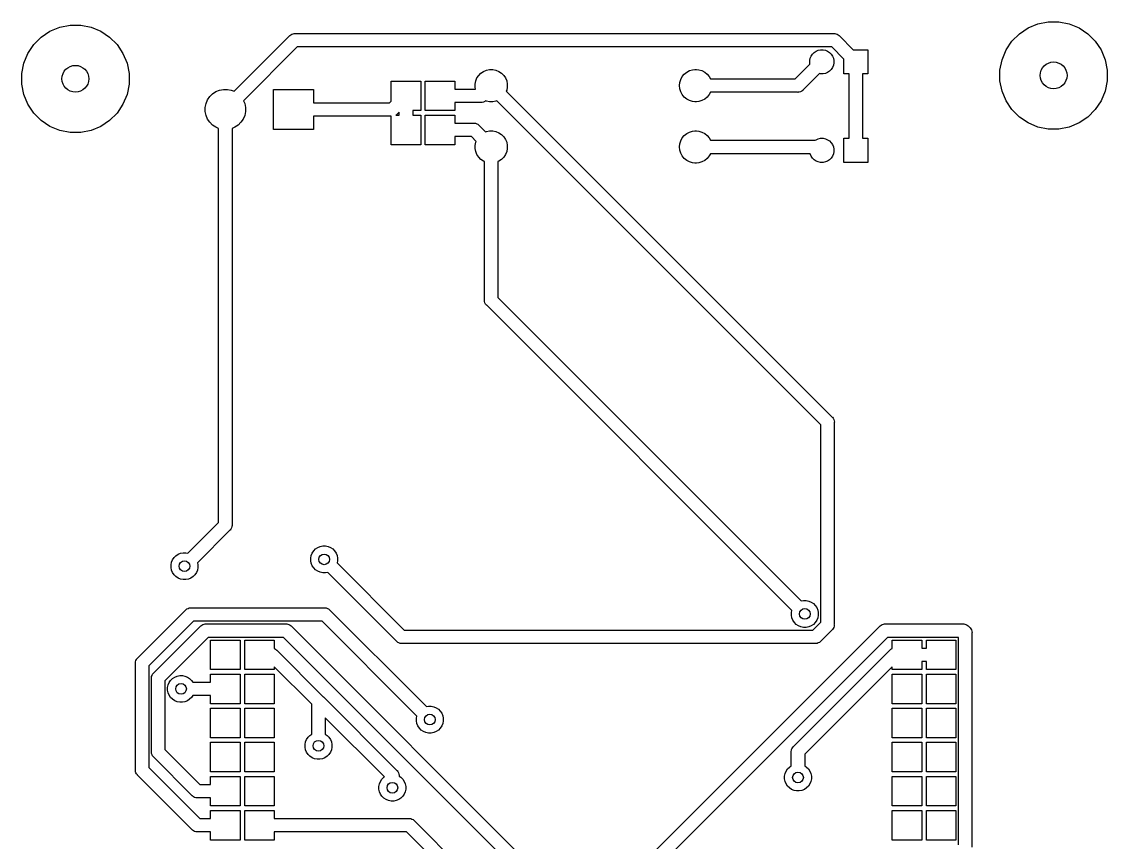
# Model space of a CAD drawing. Extents: x 44 to 125, y -151 to -14.
# Drawn here: x 44.5 to 125.4, y -75.4 to -14.3 of the extents above; entities that cross this region are included whole.
import ezdxf

# ---------------------------------------------------------------- set-up
doc = ezdxf.new("R2010")
doc.units = 0
doc.header["$MEASUREMENT"] = 0
doc.layers.add('BLACK', color=7, linetype='CONTINUOUS')

msp = doc.modelspace()

# ---------------------------------------------------------------- linework, layer by layer
at = {"layer": 'BLACK', "linetype": 'CONTINUOUS'}
for p, q in [((47.3472, -14.6957), (48.12, -14.542)), ((48.12, -14.542), (48.908, -14.542)), ((48.908, -14.542), (49.6808, -14.6957)), ((119.517, -14.7432), (120.245, -14.4417)), ((120.245, -14.4417), (121.018, -14.288)), ((121.018, -14.288), (121.806, -14.288)), ((121.806, -14.288), (122.579, -14.4417)), ((122.579, -14.4417), (123.307, -14.7432)), ((45.9641, -15.435), (46.6193, -14.9972)), ((46.6193, -14.9972), (47.3472, -14.6957)), ((49.6808, -14.6957), (50.4087, -14.9972)), ((50.4087, -14.9972), (51.0639, -15.435)), ((60.3381, -19.4728), (64.4751, -15.3358)), ((64.4751, -15.3358), (64.4907, -15.3167)), ((64.4907, -15.3167), (64.5669, -15.2543)), ((64.5669, -15.2543), (64.6537, -15.2078)), ((64.6537, -15.2078), (64.748, -15.1792)), ((64.748, -15.1792), (64.8214, -15.172)), ((64.8214, -15.172), (64.846, -15.1696)), ((64.846, -15.1696), (64.8706, -15.172)), ((64.8706, -15.172), (105.055, -15.172)), ((105.055, -15.172), (105.08, -15.1696)), ((105.08, -15.1696), (105.105, -15.172)), ((105.105, -15.172), (105.178, -15.1792)), ((105.178, -15.1792), (105.272, -15.2078)), ((105.272, -15.2078), (105.359, -15.2543)), ((105.359, -15.2543), (105.435, -15.3167)), ((105.435, -15.3167), (105.451, -15.3358)), ((105.451, -15.3358), (106.487, -16.372)), ((118.305, -15.7381), (118.862, -15.181)), ((118.862, -15.181), (119.517, -14.7432)), ((123.307, -14.7432), (123.962, -15.181)), ((123.962, -15.181), (124.519, -15.7381)), ((44.9692, -16.6473), (45.407, -15.9921)), ((45.407, -15.9921), (45.9641, -15.435)), ((51.0639, -15.435), (51.621, -15.9921)), ((51.621, -15.9921), (52.0588, -16.6473)), ((65.0531, -16.172), (61.0452, -20.1799)), ((104.873, -16.172), (65.0531, -16.172)), ((105.78, -17.0791), (104.873, -16.172)), ((117.867, -16.3933), (118.305, -15.7381)), ((124.519, -15.7381), (124.957, -16.3933)), ((44.6677, -17.3752), (44.9692, -16.6473)), ((52.0588, -16.6473), (52.3603, -17.3752)), ((103.275, -17.0095), (103.342, -16.8457)), ((103.342, -16.8457), (103.441, -16.6983)), ((103.441, -16.6983), (103.566, -16.5729)), ((103.566, -16.5729), (103.714, -16.4744)), ((103.714, -16.4744), (103.877, -16.4066)), ((103.877, -16.4066), (104.051, -16.372)), ((104.051, -16.372), (104.229, -16.372)), ((104.229, -16.372), (104.403, -16.4066)), ((104.403, -16.4066), (104.566, -16.4744)), ((104.566, -16.4744), (104.714, -16.5729)), ((104.714, -16.5729), (104.839, -16.6983)), ((104.839, -16.6983), (104.938, -16.8457)), ((104.938, -16.8457), (105.005, -17.0095)), ((106.487, -16.372), (107.58, -16.372)), ((107.58, -16.372), (107.58, -18.172)), ((117.566, -17.1212), (117.867, -16.3933)), ((124.957, -16.3933), (125.258, -17.1212)), ((44.514, -18.148), (44.6677, -17.3752)), ((52.3603, -17.3752), (52.514, -18.148)), ((102.155, -18.55), (103.257, -17.4476)), ((103.24, -17.1834), (103.275, -17.0095)), ((103.24, -17.3606), (103.24, -17.1834)), ((103.257, -17.4476), (103.24, -17.3606)), ((104.938, -17.6983), (104.839, -17.8457)), ((105.005, -17.5345), (104.938, -17.6983)), ((105.005, -17.0095), (105.04, -17.1834)), ((105.04, -17.3606), (105.005, -17.5345)), ((105.04, -17.1834), (105.04, -17.3606)), ((105.78, -18.172), (105.78, -17.0791)), ((117.412, -17.894), (117.566, -17.1212)), ((125.258, -17.1212), (125.412, -17.894)), ((44.514, -18.936), (44.514, -18.148)), ((52.514, -18.148), (52.514, -18.936)), ((78.3481, -18.7), (78.4386, -18.4816)), ((78.4386, -18.4816), (78.5699, -18.285)), ((78.5699, -18.285), (78.737, -18.1179)), ((78.737, -18.1179), (78.9336, -17.9866)), ((78.9336, -17.9866), (79.152, -17.8961)), ((79.152, -17.8961), (79.3838, -17.85)), ((79.3838, -17.85), (79.6202, -17.85)), ((79.6202, -17.85), (79.852, -17.8961)), ((79.852, -17.8961), (80.0704, -17.9866)), ((80.0704, -17.9866), (80.267, -18.1179)), ((80.267, -18.1179), (80.4341, -18.285)), ((80.4341, -18.285), (80.5654, -18.4816)), ((80.5654, -18.4816), (80.6559, -18.7)), ((93.5594, -18.8148), (93.628, -18.5886)), ((93.628, -18.5886), (93.7394, -18.3801)), ((93.7394, -18.3801), (93.8894, -18.1974)), ((93.8894, -18.1974), (94.0721, -18.0474)), ((94.0721, -18.0474), (94.2806, -17.936)), ((94.2806, -17.936), (94.5068, -17.8674)), ((94.5068, -17.8674), (94.683, -17.85)), ((94.683, -17.85), (94.801, -17.85)), ((94.801, -17.85), (94.9772, -17.8674)), ((94.9772, -17.8674), (95.2034, -17.936)), ((95.2034, -17.936), (95.4119, -18.0474)), ((95.4119, -18.0474), (95.5946, -18.1974)), ((95.5946, -18.1974), (95.7446, -18.3801)), ((95.7446, -18.3801), (95.8354, -18.55)), ((95.8354, -18.55), (102.155, -18.55)), ((103.964, -18.1547), (102.733, -19.3862)), ((104.051, -18.172), (103.964, -18.1547)), ((104.229, -18.172), (104.051, -18.172)), ((104.403, -18.1374), (104.229, -18.172)), ((104.566, -18.0696), (104.403, -18.1374)), ((104.714, -17.9711), (104.566, -18.0696)), ((104.839, -17.8457), (104.714, -17.9711)), ((106.18, -18.172), (105.78, -18.172)), ((106.18, -22.976), (106.18, -18.172)), ((107.58, -18.172), (107.18, -18.172)), ((107.18, -18.172), (107.18, -22.976)), ((117.412, -18.682), (117.412, -17.894)), ((125.412, -17.894), (125.412, -18.682)), ((44.6677, -19.7088), (44.514, -18.936)), ((52.514, -18.936), (52.3603, -19.7088)), ((58.9795, -19.4987), (59.2525, -19.3856)), ((59.2525, -19.3856), (59.5423, -19.328)), ((59.5423, -19.328), (59.8377, -19.328)), ((59.8377, -19.328), (60.1275, -19.3856)), ((60.1275, -19.3856), (60.3381, -19.4728)), ((63.27, -22.328), (63.27, -19.328)), ((63.27, -19.328), (66.27, -19.328)), ((66.27, -19.328), (66.27, -20.328)), ((72.052, -20.2049), (72.052, -18.712)), ((72.052, -18.712), (74.252, -18.712)), ((74.252, -18.712), (74.252, -20.912)), ((74.592, -20.912), (74.592, -18.712)), ((74.592, -18.712), (76.792, -18.712)), ((76.792, -18.712), (76.792, -19.312)), ((76.792, -19.312), (78.3306, -19.312)), ((78.302, -18.9318), (78.3481, -18.7)), ((78.302, -19.1682), (78.302, -18.9318)), ((78.3306, -19.312), (78.302, -19.1682)), ((80.6559, -19.4), (80.6275, -19.4684)), ((80.6559, -18.7), (80.702, -18.9318)), ((80.702, -19.1682), (80.6559, -19.4)), ((80.702, -18.9318), (80.702, -19.1682)), ((93.5362, -19.05), (93.5594, -18.8148)), ((93.5594, -19.2852), (93.5362, -19.05)), ((93.628, -19.5114), (93.5594, -19.2852)), ((102.717, -19.4053), (102.641, -19.4677)), ((102.733, -19.3862), (102.717, -19.4053)), ((117.566, -19.4548), (117.412, -18.682)), ((125.412, -18.682), (125.258, -19.4548)), ((44.9692, -20.4367), (44.6677, -19.7088)), ((52.3603, -19.7088), (52.0588, -20.4367)), ((58.2476, -20.3905), (58.3607, -20.1175)), ((58.3607, -20.1175), (58.5249, -19.8718)), ((58.5249, -19.8718), (58.7338, -19.6629)), ((58.7338, -19.6629), (58.9795, -19.4987)), ((61.0452, -20.1799), (61.1324, -20.3905)), ((71.9289, -20.328), (72.052, -20.2049)), ((79.0846, -20.176), (79.0191, -20.2297)), ((79.152, -20.2039), (79.0846, -20.176)), ((79.3838, -20.25), (79.152, -20.2039)), ((79.852, -20.2039), (79.6202, -20.25)), ((79.9204, -20.1755), (79.852, -20.2039)), ((104.07, -44.3251), (79.9204, -20.1755)), ((80.6275, -19.4684), (104.906, -43.7471)), ((93.7394, -19.7199), (93.628, -19.5114)), ((93.8894, -19.9026), (93.7394, -19.7199)), ((94.0721, -20.0526), (93.8894, -19.9026)), ((94.2806, -20.164), (94.0721, -20.0526)), ((94.5068, -20.2326), (94.2806, -20.164)), ((95.2034, -20.164), (94.9772, -20.2326)), ((95.4119, -20.0526), (95.2034, -20.164)), ((95.5946, -19.9026), (95.4119, -20.0526)), ((95.7446, -19.7199), (95.5946, -19.9026)), ((95.8354, -19.55), (95.7446, -19.7199)), ((102.337, -19.55), (95.8354, -19.55)), ((102.362, -19.5524), (102.337, -19.55)), ((102.387, -19.55), (102.362, -19.5524)), ((102.46, -19.5428), (102.387, -19.55)), ((102.554, -19.5142), (102.46, -19.5428)), ((102.641, -19.4677), (102.554, -19.5142)), ((117.867, -20.1827), (117.566, -19.4548)), ((118.305, -20.8379), (117.867, -20.1827)), ((124.957, -20.1827), (124.519, -20.8379)), ((125.258, -19.4548), (124.957, -20.1827)), ((45.407, -21.0919), (44.9692, -20.4367)), ((52.0588, -20.4367), (51.621, -21.0919)), ((58.19, -20.6803), (58.2476, -20.3905)), ((58.19, -20.9757), (58.19, -20.6803)), ((58.2476, -21.2655), (58.19, -20.9757)), ((61.1324, -20.3905), (61.19, -20.6803)), ((61.19, -20.9757), (61.1324, -21.2655)), ((61.19, -20.6803), (61.19, -20.9757)), ((66.27, -20.328), (71.9289, -20.328)), ((72.652, -21.0191), (72.5069, -21.1642)), ((72.652, -21.252), (72.652, -21.0191)), ((74.252, -20.912), (73.652, -20.912)), ((73.652, -20.912), (73.652, -21.252)), ((76.792, -20.912), (74.592, -20.912)), ((78.7154, -20.312), (76.792, -20.312)), ((76.792, -20.312), (76.792, -20.912)), ((78.74, -20.3144), (78.7154, -20.312)), ((78.7646, -20.312), (78.74, -20.3144)), ((78.838, -20.3048), (78.7646, -20.312)), ((78.9323, -20.2762), (78.838, -20.3048)), ((79.0191, -20.2297), (78.9323, -20.2762)), ((79.6202, -20.25), (79.3838, -20.25)), ((94.683, -20.25), (94.5068, -20.2326)), ((94.801, -20.25), (94.683, -20.25)), ((94.9772, -20.2326), (94.801, -20.25)), ((118.862, -21.395), (118.305, -20.8379)), ((124.519, -20.8379), (123.962, -21.395)), ((45.9641, -21.649), (45.407, -21.0919)), ((46.6193, -22.0868), (45.9641, -21.649)), ((51.0639, -21.649), (50.4087, -22.0868)), ((51.621, -21.0919), (51.0639, -21.649)), ((58.3607, -21.5385), (58.2476, -21.2655)), ((58.5249, -21.7842), (58.3607, -21.5385)), ((58.7338, -21.9931), (58.5249, -21.7842)), ((60.8551, -21.7842), (60.6462, -21.9931)), ((61.0193, -21.5385), (60.8551, -21.7842)), ((61.1324, -21.2655), (61.0193, -21.5385)), ((72.052, -21.328), (66.27, -21.328)), ((66.27, -21.328), (66.27, -22.328)), ((72.052, -23.452), (72.052, -21.328)), ((72.4151, -21.2457), (72.4034, -21.252)), ((72.4034, -21.252), (72.652, -21.252)), ((72.4913, -21.1833), (72.4151, -21.2457)), ((72.5069, -21.1642), (72.4913, -21.1833)), ((73.652, -21.252), (74.252, -21.252)), ((74.252, -21.252), (74.252, -23.452)), ((74.592, -23.452), (74.592, -21.252)), ((74.592, -21.252), (76.792, -21.252)), ((76.792, -21.252), (76.792, -21.852)), ((119.517, -21.8328), (118.862, -21.395)), ((120.245, -22.1343), (119.517, -21.8328)), ((123.307, -21.8328), (122.579, -22.1343)), ((123.962, -21.395), (123.307, -21.8328)), ((47.3472, -22.3883), (46.6193, -22.0868)), ((48.12, -22.542), (47.3472, -22.3883)), ((48.908, -22.542), (48.12, -22.542)), ((49.6808, -22.3883), (48.908, -22.542)), ((50.4087, -22.0868), (49.6808, -22.3883)), ((58.9795, -22.1573), (58.7338, -21.9931)), ((59.19, -22.2445), (58.9795, -22.1573)), ((59.19, -51.6089), (59.19, -22.2445)), ((60.4005, -22.1573), (60.19, -22.2445)), ((60.19, -22.2445), (60.19, -51.7914)), ((60.6462, -21.9931), (60.4005, -22.1573)), ((66.27, -22.328), (63.27, -22.328)), ((76.792, -21.852), (78.2074, -21.852)), ((78.2074, -21.852), (78.232, -21.8496)), ((78.232, -21.8496), (78.2566, -21.852)), ((78.2566, -21.852), (78.33, -21.8592)), ((78.33, -21.8592), (78.4243, -21.8878)), ((78.4243, -21.8878), (78.5111, -21.9343)), ((78.5111, -21.9343), (78.5873, -21.9967)), ((78.5873, -21.9967), (78.6029, -22.0158)), ((78.6029, -22.0158), (79.0836, -22.4965)), ((79.0836, -22.4965), (79.152, -22.4681)), ((79.152, -22.4681), (79.3838, -22.422)), ((79.3838, -22.422), (79.6202, -22.422)), ((79.6202, -22.422), (79.852, -22.4681)), ((79.852, -22.4681), (80.0704, -22.5586)), ((80.0704, -22.5586), (80.267, -22.6899)), ((93.8894, -22.7694), (94.0721, -22.6194)), ((94.0721, -22.6194), (94.2806, -22.508)), ((94.2806, -22.508), (94.5068, -22.4394)), ((94.5068, -22.4394), (94.683, -22.422)), ((94.683, -22.422), (94.801, -22.422)), ((94.801, -22.422), (94.9772, -22.4394)), ((94.9772, -22.4394), (95.2034, -22.508)), ((95.2034, -22.508), (95.4119, -22.6194)), ((95.4119, -22.6194), (95.5946, -22.7694)), ((121.018, -22.288), (120.245, -22.1343)), ((121.806, -22.288), (121.018, -22.288)), ((122.579, -22.1343), (121.806, -22.288)), ((74.252, -23.452), (72.052, -23.452)), ((76.792, -23.452), (74.592, -23.452)), ((78.0249, -22.852), (76.792, -22.852)), ((76.792, -22.852), (76.792, -23.452)), ((78.3765, -23.2036), (78.0249, -22.852)), ((78.302, -23.5038), (78.3481, -23.272)), ((78.3481, -23.272), (78.3765, -23.2036)), ((80.267, -22.6899), (80.4341, -22.857)), ((80.4341, -22.857), (80.5654, -23.0536)), ((80.5654, -23.0536), (80.6559, -23.272)), ((80.6559, -23.272), (80.702, -23.5038)), ((93.5362, -23.622), (93.5594, -23.3868)), ((93.5594, -23.3868), (93.628, -23.1606)), ((93.628, -23.1606), (93.7394, -22.9521)), ((93.7394, -22.9521), (93.8894, -22.7694)), ((95.5946, -22.7694), (95.7446, -22.9521)), ((95.7446, -22.9521), (95.8354, -23.122)), ((95.8354, -23.122), (103.648, -23.122)), ((103.648, -23.122), (103.714, -23.0784)), ((103.714, -23.0784), (103.877, -23.0106)), ((103.877, -23.0106), (104.051, -22.976)), ((104.051, -22.976), (104.229, -22.976)), ((104.229, -22.976), (104.403, -23.0106)), ((104.403, -23.0106), (104.566, -23.0784)), ((104.566, -23.0784), (104.714, -23.1769)), ((104.714, -23.1769), (104.839, -23.3023)), ((104.839, -23.3023), (104.938, -23.4497)), ((104.938, -23.4497), (105.005, -23.6135)), ((105.78, -24.776), (105.78, -22.976)), ((105.78, -22.976), (106.18, -22.976)), ((107.18, -22.976), (107.58, -22.976)), ((107.58, -22.976), (107.58, -24.776)), ((78.302, -23.7402), (78.302, -23.5038)), ((78.3481, -23.972), (78.302, -23.7402)), ((78.4386, -24.1904), (78.3481, -23.972)), ((78.5699, -24.387), (78.4386, -24.1904)), ((80.5654, -24.1904), (80.4341, -24.387)), ((80.6559, -23.972), (80.5654, -24.1904)), ((80.702, -23.7402), (80.6559, -23.972)), ((80.702, -23.5038), (80.702, -23.7402)), ((93.5594, -23.8572), (93.5362, -23.622)), ((93.628, -24.0834), (93.5594, -23.8572)), ((93.7394, -24.2919), (93.628, -24.0834)), ((95.8354, -24.122), (95.7446, -24.2919)), ((103.271, -24.122), (95.8354, -24.122)), ((103.275, -24.1385), (103.271, -24.122)), ((103.342, -24.3023), (103.275, -24.1385)), ((105.005, -24.1385), (104.938, -24.3023)), ((105.005, -23.6135), (105.04, -23.7874)), ((105.04, -23.9646), (105.005, -24.1385)), ((105.04, -23.7874), (105.04, -23.9646)), ((78.737, -24.5541), (78.5699, -24.387)), ((78.9336, -24.6854), (78.737, -24.5541)), ((79.002, -24.7138), (78.9336, -24.6854)), ((79.002, -35.0274), (79.002, -24.7138)), ((80.0704, -24.6854), (80.002, -24.7138)), ((80.002, -24.7138), (80.002, -34.8449)), ((80.267, -24.5541), (80.0704, -24.6854)), ((80.4341, -24.387), (80.267, -24.5541)), ((93.8894, -24.4746), (93.7394, -24.2919)), ((94.0721, -24.6246), (93.8894, -24.4746)), ((94.2806, -24.736), (94.0721, -24.6246)), ((94.5068, -24.8046), (94.2806, -24.736)), ((94.683, -24.822), (94.5068, -24.8046)), ((94.801, -24.822), (94.683, -24.822)), ((94.9772, -24.8046), (94.801, -24.822)), ((95.2034, -24.736), (94.9772, -24.8046)), ((95.4119, -24.6246), (95.2034, -24.736)), ((95.5946, -24.4746), (95.4119, -24.6246)), ((95.7446, -24.2919), (95.5946, -24.4746)), ((103.441, -24.4497), (103.342, -24.3023)), ((103.566, -24.5751), (103.441, -24.4497)), ((103.714, -24.6736), (103.566, -24.5751)), ((103.877, -24.7414), (103.714, -24.6736)), ((104.051, -24.776), (103.877, -24.7414)), ((104.229, -24.776), (104.051, -24.776)), ((104.403, -24.7414), (104.229, -24.776)), ((104.566, -24.6736), (104.403, -24.7414)), ((104.714, -24.5751), (104.566, -24.6736)), ((104.839, -24.4497), (104.714, -24.5751)), ((104.938, -24.3023), (104.839, -24.4497)), ((107.58, -24.776), (105.78, -24.776)), ((78.9996, -35.052), (79.002, -35.0274)), ((79.0092, -35.15), (78.9996, -35.052)), ((79.0378, -35.2443), (79.0092, -35.15)), ((79.0843, -35.3311), (79.0378, -35.2443)), ((79.1467, -35.4073), (79.0843, -35.3311)), ((79.1658, -35.4229), (79.1467, -35.4073)), ((101.902, -58.1594), (79.1658, -35.4229)), ((80.002, -34.8449), (102.609, -57.4523)), ((104.07, -59.0289), (104.07, -44.3251)), ((104.906, -43.7471), (104.925, -43.7627)), ((104.925, -43.7627), (104.988, -43.8389)), ((104.988, -43.8389), (105.034, -43.9257)), ((105.034, -43.9257), (105.034, -43.9257)), ((105.034, -43.9257), (105.063, -44.02)), ((105.063, -44.02), (105.072, -44.118)), ((105.072, -44.118), (105.07, -44.1426)), ((105.07, -44.1426), (105.07, -59.2114)), ((56.9026, -53.8963), (59.19, -51.6089)), ((60.0262, -52.1869), (57.6097, -54.6034)), ((60.0453, -52.1713), (60.0262, -52.1869)), ((60.1077, -52.0951), (60.0453, -52.1713)), ((60.1542, -52.0083), (60.1077, -52.0951)), ((60.1828, -51.914), (60.1542, -52.0083)), ((60.19, -51.8406), (60.1828, -51.914)), ((60.19, -51.7914), (60.1924, -51.816)), ((60.1924, -51.816), (60.19, -51.8406)), ((66.7643, -53.3944), (66.9575, -53.356)), ((66.9575, -53.356), (67.1545, -53.356)), ((67.1545, -53.356), (67.3477, -53.3944)), ((55.8652, -54.2265), (56.0045, -54.0872)), ((56.0045, -54.0872), (56.1683, -53.9778)), ((56.1683, -53.9778), (56.3503, -53.9024)), ((56.3503, -53.9024), (56.5435, -53.864)), ((56.5435, -53.864), (56.7405, -53.864)), ((56.7405, -53.864), (56.9026, -53.8963)), ((66.056, -54.2575), (66.0944, -54.0643)), ((66.0944, -54.0643), (66.1698, -53.8823)), ((66.1698, -53.8823), (66.2792, -53.7185)), ((66.2792, -53.7185), (66.4185, -53.5792)), ((66.4185, -53.5792), (66.5823, -53.4698)), ((66.5823, -53.4698), (66.7643, -53.3944)), ((67.3477, -53.3944), (67.5297, -53.4698)), ((67.5297, -53.4698), (67.6935, -53.5792)), ((67.6935, -53.5792), (67.8328, -53.7185)), ((67.8328, -53.7185), (67.9422, -53.8823)), ((67.9422, -53.8823), (68.0176, -54.0643)), ((68.0176, -54.0643), (68.056, -54.2575)), ((55.642, -54.7655), (55.6804, -54.5723)), ((55.642, -54.9625), (55.642, -54.7655)), ((55.6804, -55.1557), (55.642, -54.9625)), ((55.6804, -54.5723), (55.7558, -54.3903)), ((55.7558, -54.3903), (55.8652, -54.2265)), ((57.642, -54.9625), (57.6036, -55.1557)), ((57.6097, -54.6034), (57.642, -54.7655)), ((57.642, -54.7655), (57.642, -54.9625)), ((66.056, -54.4545), (66.056, -54.2575)), ((66.0944, -54.6477), (66.056, -54.4545)), ((66.1698, -54.8297), (66.0944, -54.6477)), ((66.2792, -54.9935), (66.1698, -54.8297)), ((66.4185, -55.1328), (66.2792, -54.9935)), ((68.056, -54.4545), (68.0237, -54.6166)), ((68.0237, -54.6166), (73.0271, -59.62)), ((68.056, -54.2575), (68.056, -54.4545)), ((55.7558, -55.3377), (55.6804, -55.1557)), ((55.8652, -55.5015), (55.7558, -55.3377)), ((56.0045, -55.6408), (55.8652, -55.5015)), ((56.1683, -55.7502), (56.0045, -55.6408)), ((56.3503, -55.8256), (56.1683, -55.7502)), ((57.1157, -55.7502), (56.9337, -55.8256)), ((57.2795, -55.6408), (57.1157, -55.7502)), ((57.4188, -55.5015), (57.2795, -55.6408)), ((57.5282, -55.3377), (57.4188, -55.5015)), ((57.6036, -55.1557), (57.5282, -55.3377)), ((66.5823, -55.2422), (66.4185, -55.1328)), ((66.7643, -55.3176), (66.5823, -55.2422)), ((66.9575, -55.356), (66.7643, -55.3176)), ((67.1545, -55.356), (66.9575, -55.356)), ((67.3166, -55.3237), (67.1545, -55.356)), ((72.4491, -60.4562), (67.3166, -55.3237)), ((56.5435, -55.864), (56.3503, -55.8256)), ((56.7405, -55.864), (56.5435, -55.864)), ((56.9337, -55.8256), (56.7405, -55.864)), ((102.609, -57.4523), (102.772, -57.42)), ((102.772, -57.42), (102.968, -57.42)), ((102.968, -57.42), (103.162, -57.4584)), ((53.1518, -61.7111), (56.7311, -58.1318)), ((56.7311, -58.1318), (56.7467, -58.1127)), ((56.7467, -58.1127), (56.8229, -58.0502)), ((56.8229, -58.0502), (56.9097, -58.0038)), ((56.9097, -58.0038), (57.004, -57.9752)), ((57.004, -57.9752), (57.0775, -57.968)), ((57.0775, -57.968), (57.102, -57.9656)), ((57.102, -57.9656), (57.1266, -57.968)), ((57.1266, -57.968), (67.0794, -57.968)), ((67.0794, -57.968), (67.104, -57.9656)), ((67.104, -57.9656), (67.1285, -57.968)), ((67.1285, -57.968), (67.202, -57.9752)), ((67.202, -57.9752), (67.2963, -58.0038)), ((67.2963, -58.0038), (67.3831, -58.0502)), ((67.3831, -58.0502), (67.4593, -58.1127)), ((67.4593, -58.1127), (67.4749, -58.1318)), ((67.4749, -58.1318), (74.3009, -64.9578)), ((101.87, -58.3215), (101.902, -58.1594)), ((103.162, -57.4584), (103.344, -57.5338)), ((103.344, -57.5338), (103.507, -57.6432)), ((103.507, -57.6432), (103.647, -57.7825)), ((103.647, -57.7825), (103.756, -57.9463)), ((103.756, -57.9463), (103.832, -58.1283)), ((103.832, -58.1283), (103.87, -58.3215)), ((57.3091, -58.968), (53.988, -62.2891)), ((66.8969, -58.968), (57.3091, -58.968)), ((73.5938, -65.6649), (66.8969, -58.968)), ((101.87, -58.5185), (101.87, -58.3215)), ((101.908, -58.7117), (101.87, -58.5185)), ((101.984, -58.8937), (101.908, -58.7117)), ((102.093, -59.0575), (101.984, -58.8937)), ((103.479, -59.62), (104.07, -59.0289)), ((103.756, -58.8937), (103.647, -59.0575)), ((103.832, -58.7117), (103.756, -58.8937)), ((103.87, -58.5185), (103.832, -58.7117)), ((103.87, -58.3215), (103.87, -58.5185)), ((54.3518, -62.8211), (57.8411, -59.3318)), ((57.8411, -59.3318), (57.8567, -59.3127)), ((57.8567, -59.3127), (57.9329, -59.2503)), ((57.9329, -59.2503), (58.0197, -59.2038)), ((58.0197, -59.2038), (58.114, -59.1752)), ((58.114, -59.1752), (58.1874, -59.168)), ((58.1874, -59.168), (58.212, -59.1656)), ((58.212, -59.1656), (58.2366, -59.168)), ((58.2366, -59.168), (64.2154, -59.168)), ((64.2154, -59.168), (64.24, -59.1656)), ((64.24, -59.1656), (64.2646, -59.168)), ((64.2646, -59.168), (64.338, -59.1752)), ((64.338, -59.1752), (64.4323, -59.2038)), ((64.4323, -59.2038), (64.5191, -59.2503)), ((64.5191, -59.2503), (64.5953, -59.3127)), ((64.5953, -59.3127), (64.6109, -59.3318)), ((64.6109, -59.3318), (85.9342, -80.6551)), ((73.0271, -59.62), (103.479, -59.62)), ((87.8018, -79.9891), (108.459, -59.3318)), ((102.233, -59.1968), (102.093, -59.0575)), ((102.396, -59.3062), (102.233, -59.1968)), ((102.578, -59.3816), (102.396, -59.3062)), ((102.772, -59.42), (102.578, -59.3816)), ((102.968, -59.42), (102.772, -59.42)), ((103.162, -59.3816), (102.968, -59.42)), ((103.344, -59.3062), (103.162, -59.3816)), ((103.507, -59.1968), (103.344, -59.3062)), ((103.647, -59.0575), (103.507, -59.1968)), ((104.906, -59.6069), (104.057, -60.4562)), ((104.925, -59.5913), (104.906, -59.6069)), ((104.988, -59.5151), (104.925, -59.5913)), ((105.034, -59.4283), (104.988, -59.5151)), ((105.063, -59.334), (105.034, -59.4283)), ((105.07, -59.2606), (105.063, -59.334)), ((105.07, -59.2114), (105.072, -59.236)), ((105.072, -59.236), (105.07, -59.2606)), ((108.459, -59.3318), (108.475, -59.3127)), ((108.475, -59.3127), (108.551, -59.2503)), ((108.551, -59.2503), (108.638, -59.2038)), ((108.638, -59.2038), (108.732, -59.1752)), ((108.732, -59.1752), (108.805, -59.168)), ((108.805, -59.168), (108.83, -59.1656)), ((108.83, -59.1656), (108.855, -59.168)), ((108.855, -59.168), (114.665, -59.168)), ((114.665, -59.168), (114.69, -59.1656)), ((114.69, -59.1656), (114.715, -59.168)), ((114.715, -59.168), (114.788, -59.1752)), ((114.788, -59.1752), (114.882, -59.2038)), ((114.882, -59.2038), (114.969, -59.2503)), ((114.969, -59.2503), (115.045, -59.3127)), ((115.045, -59.3127), (115.061, -59.3318)), ((115.061, -59.3318), (115.166, -59.4371)), ((115.166, -59.4371), (115.185, -59.4527)), ((115.185, -59.4527), (115.248, -59.5289)), ((115.248, -59.5289), (115.294, -59.6157)), ((115.294, -59.6157), (115.32, -59.7002)), ((115.32, -59.7002), (115.323, -59.71)), ((115.323, -59.71), (115.332, -59.808)), ((115.332, -59.808), (115.33, -59.8326)), ((115.33, -59.8326), (115.33, -75.8034)), ((58.4191, -60.168), (55.188, -63.3991)), ((64.0329, -60.168), (58.4191, -60.168)), ((58.59, -62.568), (58.59, -60.368)), ((58.59, -60.368), (60.79, -60.368)), ((60.79, -60.368), (60.79, -62.568)), ((61.13, -62.568), (61.13, -60.368)), ((61.13, -60.368), (63.33, -60.368)), ((63.33, -60.368), (63.33, -61.0001)), ((85.098, -81.2331), (64.0329, -60.168)), ((72.4647, -60.4753), (72.4491, -60.4562)), ((72.5409, -60.5377), (72.4647, -60.4753)), ((72.6277, -60.5842), (72.5409, -60.5377)), ((72.722, -60.6128), (72.6277, -60.5842)), ((72.7954, -60.62), (72.722, -60.6128)), ((72.7955, -60.62), (72.7954, -60.62)), ((72.82, -60.6224), (72.7955, -60.62)), ((72.8445, -60.62), (72.82, -60.6224)), ((103.661, -60.62), (72.8445, -60.62)), ((109.037, -60.168), (88.638, -80.5671)), ((103.686, -60.6224), (103.661, -60.62)), ((103.711, -60.62), (103.686, -60.6224)), ((103.784, -60.6128), (103.711, -60.62)), ((103.878, -60.5842), (103.784, -60.6128)), ((103.965, -60.5377), (103.878, -60.5842)), ((104.041, -60.4753), (103.965, -60.5377)), ((104.057, -60.4562), (104.041, -60.4753)), ((114.33, -60.168), (109.037, -60.168)), ((109.39, -61.0001), (109.39, -60.368)), ((109.39, -60.368), (111.59, -60.368)), ((111.59, -60.368), (111.59, -60.968)), ((111.93, -60.968), (111.93, -60.368)), ((111.93, -60.368), (114.13, -60.368)), ((114.13, -60.368), (114.13, -62.568)), ((114.33, -75.6209), (114.33, -60.168)), ((63.33, -61.0001), (63.3423, -61.0038)), ((63.3423, -61.0038), (63.4291, -61.0503)), ((63.4291, -61.0503), (63.5053, -61.1127)), ((63.5053, -61.1127), (63.5209, -61.1318)), ((63.5209, -61.1318), (66.9632, -64.5741)), ((102.026, -68.3051), (109.199, -61.1318)), ((109.199, -61.1318), (109.215, -61.1127)), ((109.215, -61.1127), (109.291, -61.0503)), ((109.291, -61.0503), (109.378, -61.0038)), ((109.378, -61.0038), (109.39, -61.0001)), ((111.59, -60.968), (111.93, -60.968)), ((52.9856, -62.082), (52.9952, -61.984)), ((52.988, -62.1066), (52.9856, -62.082)), ((52.988, -70.0414), (52.988, -62.1066)), ((52.9952, -61.984), (53.0238, -61.8897)), ((53.0238, -61.8897), (53.0593, -61.8233)), ((53.0593, -61.8233), (53.0702, -61.8029)), ((53.0702, -61.8029), (53.1327, -61.7267)), ((53.1327, -61.7267), (53.1518, -61.7111)), ((53.988, -62.2891), (53.988, -69.8589)), ((111.93, -61.968), (111.59, -61.968)), ((111.59, -61.968), (111.59, -62.568)), ((111.93, -62.568), (111.93, -61.968)), ((54.1856, -63.192), (54.1952, -63.094)), ((54.1952, -63.094), (54.2238, -62.9997)), ((54.2238, -62.9997), (54.2703, -62.9129)), ((54.2703, -62.9129), (54.3327, -62.8367)), ((54.3327, -62.8367), (54.3518, -62.8211)), ((55.9143, -63.1218), (56.0963, -63.0464)), ((56.0963, -63.0464), (56.2895, -63.008)), ((56.2895, -63.008), (56.4865, -63.008)), ((56.4865, -63.008), (56.6797, -63.0464)), ((56.6797, -63.0464), (56.8617, -63.1218)), ((60.79, -62.568), (58.59, -62.568)), ((58.59, -63.508), (58.59, -62.908)), ((58.59, -62.908), (60.79, -62.908)), ((60.79, -62.908), (60.79, -65.108)), ((63.33, -62.568), (61.13, -62.568)), ((61.13, -65.108), (61.13, -62.908)), ((61.13, -62.908), (63.33, -62.908)), ((66.127, -65.1521), (63.33, -62.3551)), ((63.33, -62.3551), (63.33, -62.568)), ((63.33, -62.908), (63.33, -65.108)), ((109.39, -62.3551), (102.862, -68.8831)), ((109.39, -62.568), (109.39, -62.3551)), ((111.59, -62.568), (109.39, -62.568)), ((109.39, -65.108), (109.39, -62.908)), ((109.39, -62.908), (111.59, -62.908)), ((111.59, -62.908), (111.59, -65.108)), ((114.13, -62.568), (111.93, -62.568)), ((111.93, -65.108), (111.93, -62.908)), ((111.93, -62.908), (114.13, -62.908)), ((114.13, -62.908), (114.13, -65.108)), ((54.188, -63.2166), (54.1856, -63.192)), ((54.188, -68.7014), (54.188, -63.2166)), ((55.188, -63.3991), (55.188, -68.5189)), ((55.388, -63.9095), (55.4264, -63.7163)), ((55.4264, -63.7163), (55.5018, -63.5343)), ((55.5018, -63.5343), (55.6112, -63.3705)), ((55.6112, -63.3705), (55.7505, -63.2312)), ((55.7505, -63.2312), (55.9143, -63.1218)), ((56.8617, -63.1218), (57.0255, -63.2312)), ((57.0255, -63.2312), (57.1648, -63.3705)), ((57.1648, -63.3705), (57.2566, -63.508)), ((57.2566, -63.508), (58.59, -63.508)), ((55.388, -64.1065), (55.388, -63.9095)), ((55.4264, -64.2997), (55.388, -64.1065)), ((55.5018, -64.4817), (55.4264, -64.2997)), ((55.6112, -64.6455), (55.5018, -64.4817)), ((55.7505, -64.7848), (55.6112, -64.6455)), ((57.1648, -64.6455), (57.0255, -64.7848)), ((57.2566, -64.508), (57.1648, -64.6455)), ((58.59, -64.508), (57.2566, -64.508)), ((58.59, -65.108), (58.59, -64.508)), ((66.9632, -64.5741), (66.9823, -64.5897)), ((66.9823, -64.5897), (66.9979, -64.6088)), ((66.9979, -64.6088), (72.4722, -70.0831)), ((55.9143, -64.8942), (55.7505, -64.7848)), ((56.0963, -64.9696), (55.9143, -64.8942)), ((56.2895, -65.008), (56.0963, -64.9696)), ((56.4865, -65.008), (56.2895, -65.008)), ((56.6797, -64.9696), (56.4865, -65.008)), ((56.8617, -64.8942), (56.6797, -64.9696)), ((57.0255, -64.7848), (56.8617, -64.8942)), ((60.79, -65.108), (58.59, -65.108)), ((58.59, -67.648), (58.59, -65.448)), ((58.59, -65.448), (60.79, -65.448)), ((60.79, -65.448), (60.79, -67.648)), ((63.33, -65.108), (61.13, -65.108)), ((61.13, -67.648), (61.13, -65.448)), ((61.13, -65.448), (63.33, -65.448)), ((63.33, -65.448), (63.33, -67.648)), ((66.127, -67.3784), (66.127, -65.1521)), ((74.3009, -64.9578), (74.3009, -64.9578)), ((74.3009, -64.9578), (74.6694, -65.3263)), ((74.6694, -65.3263), (74.8315, -65.294)), ((74.8315, -65.294), (75.0285, -65.294)), ((75.0285, -65.294), (75.2217, -65.3324)), ((75.2217, -65.3324), (75.4037, -65.4078)), ((75.4037, -65.4078), (75.5675, -65.5172)), ((75.5675, -65.5172), (75.7068, -65.6565)), ((111.59, -65.108), (109.39, -65.108)), ((109.39, -67.648), (109.39, -65.448)), ((109.39, -65.448), (111.59, -65.448)), ((111.59, -65.448), (111.59, -67.648)), ((114.13, -65.108), (111.93, -65.108)), ((111.93, -67.648), (111.93, -65.448)), ((111.93, -65.448), (114.13, -65.448)), ((114.13, -65.448), (114.13, -67.648)), ((71.5427, -70.5678), (67.127, -66.1521)), ((67.127, -66.1521), (67.127, -67.3784)), ((73.9623, -66.0334), (73.5938, -65.6649)), ((73.5938, -65.6649), (73.5938, -65.6649)), ((73.93, -66.1955), (73.9623, -66.0334)), ((73.93, -66.3925), (73.93, -66.1955)), ((75.7068, -65.6565), (75.8162, -65.8203)), ((75.8162, -65.8203), (75.8916, -66.0023)), ((75.8916, -66.0023), (75.93, -66.1955)), ((75.93, -66.1955), (75.93, -66.3925)), ((73.9684, -66.5857), (73.93, -66.3925)), ((74.0438, -66.7677), (73.9684, -66.5857)), ((74.1532, -66.9315), (74.0438, -66.7677)), ((74.2925, -67.0708), (74.1532, -66.9315)), ((74.4563, -67.1802), (74.2925, -67.0708)), ((75.5675, -67.0708), (75.4037, -67.1802)), ((75.7068, -66.9315), (75.5675, -67.0708)), ((75.8162, -66.7677), (75.7068, -66.9315)), ((75.8916, -66.5857), (75.8162, -66.7677)), ((75.93, -66.3925), (75.8916, -66.5857)), ((60.79, -67.648), (58.59, -67.648)), ((63.33, -67.648), (61.13, -67.648)), ((65.6654, -67.9553), (65.7408, -67.7733)), ((65.7408, -67.7733), (65.8503, -67.6095)), ((65.8503, -67.6095), (65.9895, -67.4702)), ((65.9895, -67.4702), (66.127, -67.3784)), ((67.127, -67.3784), (67.2645, -67.4702)), ((67.2645, -67.4702), (67.4038, -67.6095)), ((67.4038, -67.6095), (67.5132, -67.7733)), ((67.5132, -67.7733), (67.5886, -67.9553)), ((74.6383, -67.2556), (74.4563, -67.1802)), ((74.8315, -67.294), (74.6383, -67.2556)), ((75.0285, -67.294), (74.8315, -67.294)), ((75.2217, -67.2556), (75.0285, -67.294)), ((75.4037, -67.1802), (75.2217, -67.2556)), ((111.59, -67.648), (109.39, -67.648)), ((114.13, -67.648), (111.93, -67.648)), ((54.1856, -68.726), (54.188, -68.7014)), ((54.188, -68.7506), (54.1856, -68.726)), ((54.1952, -68.824), (54.188, -68.7506)), ((55.188, -68.5189), (57.7971, -71.128)), ((58.59, -70.188), (58.59, -67.988)), ((58.59, -67.988), (60.79, -67.988)), ((60.79, -67.988), (60.79, -70.188)), ((61.13, -70.188), (61.13, -67.988)), ((61.13, -67.988), (63.33, -67.988)), ((63.33, -67.988), (63.33, -70.188)), ((65.627, -68.1485), (65.6654, -67.9553)), ((65.627, -68.3455), (65.627, -68.1485)), ((65.6654, -68.5387), (65.627, -68.3455)), ((65.7408, -68.7207), (65.6654, -68.5387)), ((65.8503, -68.8845), (65.7408, -68.7207)), ((67.5132, -68.7207), (67.4038, -68.8845)), ((67.5886, -68.5387), (67.5132, -68.7207)), ((67.5886, -67.9553), (67.627, -68.1485)), ((67.627, -68.3455), (67.5886, -68.5387)), ((67.627, -68.1485), (67.627, -68.3455)), ((101.86, -68.676), (101.869, -68.578)), ((101.862, -68.7006), (101.86, -68.676)), ((101.862, -69.7434), (101.862, -68.7006)), ((101.869, -68.578), (101.885, -68.5261)), ((101.885, -68.5261), (101.898, -68.4837)), ((101.898, -68.4837), (101.944, -68.3969)), ((101.944, -68.3969), (102.007, -68.3207)), ((102.007, -68.3207), (102.026, -68.3051)), ((109.39, -70.188), (109.39, -67.988)), ((109.39, -67.988), (111.59, -67.988)), ((111.59, -67.988), (111.59, -70.188)), ((111.93, -70.188), (111.93, -67.988)), ((111.93, -67.988), (114.13, -67.988)), ((114.13, -67.988), (114.13, -70.188)), ((54.2238, -68.9183), (54.1952, -68.824)), ((54.2703, -69.0051), (54.2238, -68.9183)), ((54.3327, -69.0813), (54.2703, -69.0051)), ((54.3518, -69.0969), (54.3327, -69.0813)), ((57.2191, -71.9642), (54.3518, -69.0969)), ((65.9895, -69.0237), (65.8503, -68.8845)), ((66.1533, -69.1332), (65.9895, -69.0237)), ((66.3353, -69.2086), (66.1533, -69.1332)), ((66.5285, -69.247), (66.3353, -69.2086)), ((66.7255, -69.247), (66.5285, -69.247)), ((66.9187, -69.2086), (66.7255, -69.247)), ((67.1007, -69.1332), (66.9187, -69.2086)), ((67.2645, -69.0237), (67.1007, -69.1332)), ((67.4038, -68.8845), (67.2645, -69.0237)), ((102.862, -68.8831), (102.862, -69.7434)), ((52.9856, -70.066), (52.988, -70.0414)), ((52.9952, -70.164), (52.9856, -70.066)), ((53.0025, -70.188), (52.9952, -70.164)), ((53.0238, -70.2583), (53.0025, -70.188)), ((53.0702, -70.3451), (53.0238, -70.2583)), ((53.1327, -70.4213), (53.0702, -70.3451)), ((53.988, -69.8589), (57.7971, -73.668)), ((60.79, -70.188), (58.59, -70.188)), ((63.33, -70.188), (61.13, -70.188)), ((72.4722, -70.0831), (72.4913, -70.0987)), ((72.4913, -70.0987), (72.5537, -70.1749)), ((72.5537, -70.1749), (72.6002, -70.2617)), ((72.6002, -70.2617), (72.6288, -70.356)), ((72.6288, -70.356), (72.635, -70.4197)), ((101.362, -70.5135), (101.4, -70.3203)), ((101.4, -70.3203), (101.476, -70.1383)), ((101.476, -70.1383), (101.585, -69.9745)), ((101.585, -69.9745), (101.725, -69.8352)), ((101.725, -69.8352), (101.862, -69.7434)), ((102.862, -69.7434), (102.999, -69.8352)), ((102.999, -69.8352), (103.139, -69.9745)), ((103.139, -69.9745), (103.248, -70.1383)), ((103.248, -70.1383), (103.324, -70.3203)), ((103.324, -70.3203), (103.362, -70.5135)), ((111.59, -70.188), (109.39, -70.188)), ((114.13, -70.188), (111.93, -70.188)), ((53.1518, -70.4369), (53.1327, -70.4213)), ((57.2191, -74.5042), (53.1518, -70.4369)), ((57.7971, -71.128), (58.59, -71.128)), ((58.59, -71.128), (58.59, -70.528)), ((58.59, -70.528), (60.79, -70.528)), ((60.79, -70.528), (60.79, -72.728)), ((61.13, -72.728), (61.13, -70.528)), ((61.13, -70.528), (63.33, -70.528)), ((63.33, -70.528), (63.33, -72.728)), ((71.136, -71.2755), (71.1744, -71.0823)), ((71.1744, -71.0823), (71.2498, -70.9003)), ((71.2498, -70.9003), (71.3592, -70.7365)), ((71.3592, -70.7365), (71.4985, -70.5972)), ((71.4985, -70.5972), (71.5427, -70.5678)), ((72.635, -70.4197), (72.6384, -70.454)), ((72.6384, -70.454), (72.636, -70.4786)), ((72.636, -70.4786), (72.636, -70.5054)), ((72.636, -70.5054), (72.7735, -70.5972)), ((72.7735, -70.5972), (72.9128, -70.7365)), ((72.9128, -70.7365), (73.0222, -70.9003)), ((73.0222, -70.9003), (73.0976, -71.0823)), ((73.0976, -71.0823), (73.136, -71.2755)), ((101.362, -70.7105), (101.362, -70.5135)), ((101.4, -70.9037), (101.362, -70.7105)), ((101.476, -71.0857), (101.4, -70.9037)), ((101.585, -71.2495), (101.476, -71.0857)), ((103.248, -71.0857), (103.139, -71.2495)), ((103.324, -70.9037), (103.248, -71.0857)), ((103.362, -70.7105), (103.324, -70.9037)), ((103.362, -70.5135), (103.362, -70.7105)), ((109.39, -72.728), (109.39, -70.528)), ((109.39, -70.528), (111.59, -70.528)), ((111.59, -70.528), (111.59, -72.728)), ((111.93, -72.728), (111.93, -70.528)), ((111.93, -70.528), (114.13, -70.528)), ((114.13, -70.528), (114.13, -72.728)), ((57.2347, -71.9833), (57.2191, -71.9642)), ((57.3109, -72.0457), (57.2347, -71.9833)), ((71.136, -71.4725), (71.136, -71.2755)), ((71.1744, -71.6657), (71.136, -71.4725)), ((71.2498, -71.8477), (71.1744, -71.6657)), ((71.3592, -72.0115), (71.2498, -71.8477)), ((73.0222, -71.8477), (72.9128, -72.0115)), ((73.0976, -71.6657), (73.0222, -71.8477)), ((73.136, -71.4725), (73.0976, -71.6657)), ((73.136, -71.2755), (73.136, -71.4725)), ((101.725, -71.3888), (101.585, -71.2495)), ((101.888, -71.4982), (101.725, -71.3888)), ((102.07, -71.5736), (101.888, -71.4982)), ((102.264, -71.612), (102.07, -71.5736)), ((102.46, -71.612), (102.264, -71.612)), ((102.654, -71.5736), (102.46, -71.612)), ((102.836, -71.4982), (102.654, -71.5736)), ((102.999, -71.3888), (102.836, -71.4982)), ((103.139, -71.2495), (102.999, -71.3888)), ((57.3977, -72.0922), (57.3109, -72.0457)), ((57.492, -72.1208), (57.3977, -72.0922)), ((57.5654, -72.128), (57.492, -72.1208)), ((57.59, -72.1304), (57.5654, -72.128)), ((57.5654, -72.128), (57.5654, -72.128)), ((57.6146, -72.128), (57.59, -72.1304)), ((58.59, -72.128), (57.6146, -72.128)), ((58.59, -72.728), (58.59, -72.128)), ((60.79, -72.728), (58.59, -72.728)), ((63.33, -72.728), (61.13, -72.728)), ((71.4985, -72.1508), (71.3592, -72.0115)), ((71.6623, -72.2602), (71.4985, -72.1508)), ((71.8443, -72.3356), (71.6623, -72.2602)), ((72.0375, -72.374), (71.8443, -72.3356)), ((72.2345, -72.374), (72.0375, -72.374)), ((72.4277, -72.3356), (72.2345, -72.374)), ((72.6097, -72.2602), (72.4277, -72.3356)), ((72.7735, -72.1508), (72.6097, -72.2602)), ((72.9128, -72.0115), (72.7735, -72.1508)), ((111.59, -72.728), (109.39, -72.728)), ((114.13, -72.728), (111.93, -72.728)), ((58.59, -73.668), (58.59, -73.068)), ((58.59, -73.068), (60.79, -73.068)), ((60.79, -73.068), (60.79, -75.268)), ((61.13, -75.268), (61.13, -73.068)), ((61.13, -73.068), (63.33, -73.068)), ((63.33, -73.068), (63.33, -73.668)), ((109.39, -75.268), (109.39, -73.068)), ((109.39, -73.068), (111.59, -73.068)), ((111.59, -73.068), (111.59, -75.268)), ((111.93, -75.268), (111.93, -73.068)), ((111.93, -73.068), (114.13, -73.068)), ((114.13, -73.068), (114.13, -75.268)), ((57.7971, -73.668), (58.59, -73.668)), ((63.33, -73.668), (73.3814, -73.668)), ((73.3814, -73.668), (73.406, -73.6656)), ((73.406, -73.6656), (73.4306, -73.668)), ((73.4306, -73.668), (73.504, -73.6752)), ((73.504, -73.6752), (73.5983, -73.7038)), ((73.5983, -73.7038), (73.6851, -73.7503)), ((73.6851, -73.7503), (73.7613, -73.8127)), ((73.7613, -73.8127), (73.7769, -73.8318)), ((73.7769, -73.8318), (83.3942, -83.4491)), ((57.2347, -74.5233), (57.2191, -74.5042)), ((57.3109, -74.5857), (57.2347, -74.5233)), ((57.3977, -74.6322), (57.3109, -74.5857)), ((57.492, -74.6608), (57.3977, -74.6322)), ((57.59, -74.6704), (57.492, -74.6608)), ((57.6146, -74.668), (57.59, -74.6704)), ((58.59, -74.668), (57.6146, -74.668)), ((58.59, -75.268), (58.59, -74.668)), ((73.1989, -74.668), (63.33, -74.668)), ((63.33, -74.668), (63.33, -75.268)), ((82.558, -84.0271), (73.1989, -74.668)), ((60.79, -75.268), (58.59, -75.268)), ((63.33, -75.268), (61.13, -75.268)), ((111.59, -75.268), (109.39, -75.268)), ((114.13, -75.268), (111.93, -75.268))]:
    msp.add_line(p, q, dxfattribs=at)
at = {"layer": 'BLACK'}
for centre, radius in [((48.514, -18.542), 1), ((121.412, -18.288), 1), ((67.056, -54.356), 0.4), ((56.642, -54.864), 0.4), ((102.87, -58.42), 0.4), ((56.388, -64.008), 0.4), ((74.93, -66.294), 0.4), ((66.627, -68.247), 0.4), ((102.362, -70.612), 0.4), ((72.136, -71.374), 0.4)]:
    msp.add_circle(centre, radius, dxfattribs=at)

doc.saveas('drawing.dxf')
